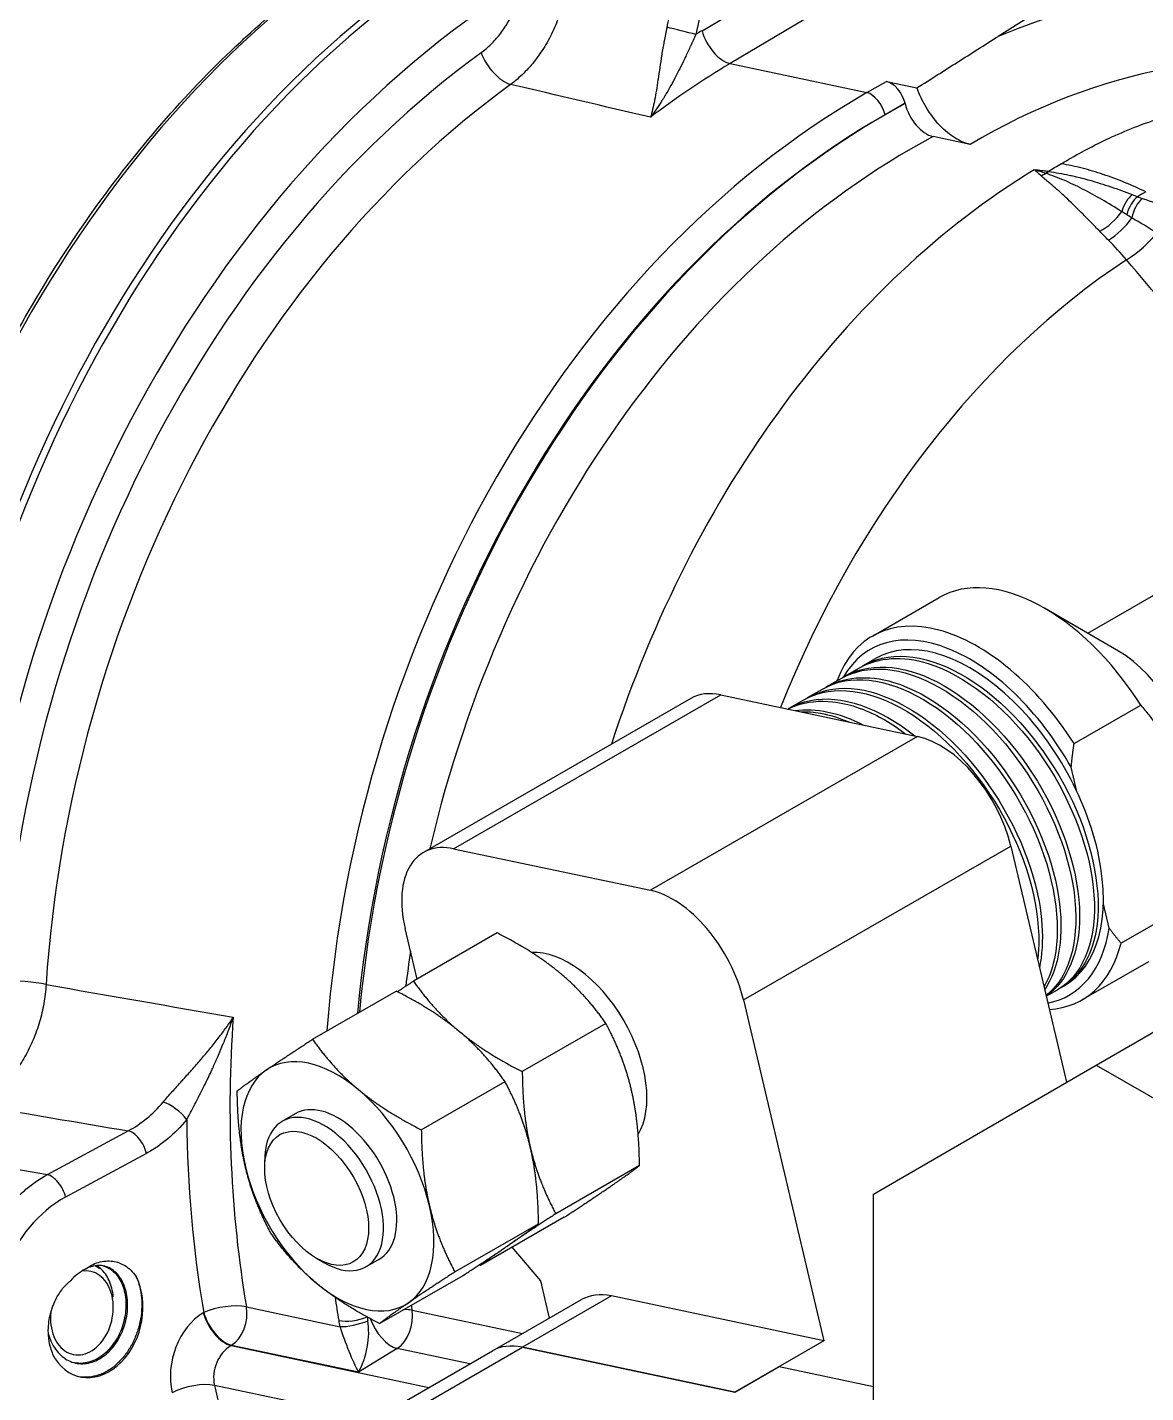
# Model space of a CAD drawing. Header units: millimetres. Extents: x 0 to 7722, y 0 to 5460.
# Drawn here: x 4449.3 to 4502.6, y 3614.8 to 3679.8 of the extents above; entities that cross this region are included whole.
import ezdxf

# ---------------------------------------------------------------- set-up
doc = ezdxf.new("R2010")
doc.units = ezdxf.units.MM
doc.header["$LTSCALE"] = 5
doc.layers.get('0').update_dxf_attribs({"linetype": 'CONTINUOUS'})

# ---------------------------------------------------------------- blocks, each defined once
blk = doc.blocks.new('RWFWFWEWEFWEFWEF')
for p, q in [((-29.02, 45.399), (-17.073, 52.494)), ((-13.839, 52.058), (-27.69, 43.833)), ((-5.867, 50.815), (-14.917, 45.13)), ((-50.899, 44.966), (-50.913, 44.969)), ((-27.69, 43.833), (-21.167, 42.454)), ((-21.167, 42.454), (-20.241, 42.986)), ((-20.241, 42.986), (-18.784, 42.678)), ((-19.354, 41.943), (-20.299, 41.4)), ((-19.35, 41.927), (-19.354, 41.943)), ((-16.252, 39.986), (-18.018, 40.359)), ((-10.652, 16.698), (-0.378, 22.614)), ((-20.905, 16.564), (-17.723, 18.396)), ((-9.183, 15.846), (-12.705, 17.89)), ((-22.225, 14.649), (-21.518, 15.056)), ((-21.341, 15.158), (-20.759, 15.493)), ((-23.109, 14.14), (-22.402, 14.547)), ((-40.858, 6.434), (-28.13, 13.764)), ((-28.13, 13.764), (-18.756, 11.783)), ((-23.993, 13.631), (-23.286, 14.038)), ((-29.562, 13.586), (-42.29, 6.256)), ((-24.877, 13.122), (-24.17, 13.529)), ((-11.302, 11.439), (-8.12, 13.271)), ((-18.756, 11.783), (-31.484, 4.453)), ((-11.165, 9.151), (-11.438, 10.31)), ((-27.049, -0.77), (-14.321, 6.559)), ((-14.321, 6.559), (-11.669, -4.696)), ((-40.858, 6.434), (-31.484, 4.453)), ((-10.253, -3.875), (3.889, 4.269)), ((-9.634, 2.655), (-9.907, 3.814)), ((-5.88, 3.766), (-9.062, 1.934)), ((-42.598, 0.222), (-43.167, 2.636)), ((-38.781, 2.42), (-42.768, 0.124)), ((-37.104, 1.466), (-37.053, 1.495)), ((-10.924, -0.768), (-7.742, 1.064)), ((-47.576, -2.645), (-43.589, -0.349)), ((-12.634, -0.599), (-12.094, -0.288)), ((-11.917, -0.186), (-11.777, -0.105)), ((-27.049, -0.77), (-23.222, -17.009)), ((-33.599, -1.892), (-37.586, -4.188)), ((-20.86, -10.03), (-10.253, -3.875)), ((-10.253, -3.875), (14.496, -18.127)), ((-42.395, -6.957), (-38.408, -4.661)), ((-49.023, -6.553), (-48.387, -6.186)), ((-60.208, -9.093), (-56.354, -7.01)), ((-70.477, -7.267), (-60.208, -9.093)), ((-32.066, -7.173), (-32.063, -7.171)), ((-55.487, -8.079), (-59.342, -10.162)), ((-49.856, -8.797), (-49.856, -8.39)), ((-32.003, -8.663), (-35.991, -10.959)), ((-61.16, -9.736), (-61.161, -9.736)), ((-20.86, -61.568), (-20.86, -10.03)), ((-40.799, -13.728), (-36.812, -11.432)), ((-35.589, -11.122), (-39.576, -13.418)), ((-36.709, -14.159), (-38.073, -12.553)), ((-47.39, -13.078), (-47.038, -13.283)), ((-45.031, -13.485), (-44.395, -13.119)), ((-44.384, -16.187), (-40.397, -13.891)), ((-36.293, -15.926), (-36.709, -14.159)), ((-33.338, -14.871), (-37.58, -17.315)), ((-23.222, -17.009), (-33.338, -14.871)), ((-50.726, -15.394), (-46.268, -16.336)), ((-42.838, -15.556), (-37.579, -16.667)), ((-39.012, -17.492), (-34.77, -15.049)), ((-52.787, -15.675), (-52.762, -15.66)), ((-51.433, -17.225), (-51.458, -17.24)), ((-51.458, -17.24), (-42.032, -19.231)), ((-45.388, -18.502), (-51.433, -17.225)), ((-51.033, -24.415), (-39.012, -17.492)), ((-49.601, -24.237), (-37.58, -17.315)), ((-43.547, -17.377), (-45.388, -18.502)), ((-40.083, -18.109), (-43.547, -17.377)), ((-37.58, -17.315), (-27.465, -19.452)), ((-27.465, -19.452), (-37.58, -17.315)), ((-23.222, -17.009), (-27.465, -19.452)), ((-27.465, -19.452), (-25.343, -18.231)), ((-25.343, -18.231), (-20.86, -19.178)), ((-44.649, -20.738), (-52.249, -19.132))]:
    blk.add_line(p, q)
for centre, major_axis, ratio, start_param, end_param in [((-49.006, 7.904), (9.968, 47.171), 0.724502, 0.264718, 1.929564), ((-8.637, -0.656), (-9.392, -47.584), 0.714349, 2.725193, 3.590206), ((-32.113, 4.334), (10.626, 50.283), 0.724502, 0.69567, 1.804405), ((-28.741, 3.622), (-10.599, -50.155), 0.724502, 3.83544, 4.947821), ((-28.413, 3.552), (10.596, 50.143), 0.724502, 0.691442, 1.806916), ((-24.246, 2.711), (12.918, 49.784), 0.754122, 0.72933, 1.840649), ((-29.974, 45.373), (-0.97, 0.243), 0.014153, 3.973862, 5.543009), ((-35.494, 5.049), (-9.968, -47.171), 0.724502, 3.868834, 3.873367), ((-17.559, 1.281), (-11.284, -48.202), 0.739482, 3.759719, 3.768124), ((-28.037, 45.17), (0.766, -1.29), 0.548916, 4.227149, 5.79726), ((-24.24, 2.714), (-12.438, -47.935), 0.754121, 3.885066, 4.958822), ((-38.597, 44.104), (0.884, -1.212), 0.484858, 4.18049, 5.744339), ((-6.577, -1.062), (8.773, 44.649), 0.713675, 6.273026, 6.84893), ((-16.576, 1.051), (10.975, 46.734), 0.739945, 0.618663, 0.730688), ((-20.029, 42.084), (-0.499, 0.867), 0.579084, 4.234991, 5.804418), ((-23.286, 2.469), (12.135, 46.464), 0.755022, 0.744706, 1.818462), ((-10.032, -0.332), (12.013, 46.494), 0.75352, 0.635692, 1.803606), ((-360.042, 73.632), (-1355.808, 309.001), 0.030679, 4.474614, 4.479673), ((-20.936, 41.563), (0.498, -0.867), 0.529386, 1.094009, 2.663435), ((-9.298, -0.443), (11.81, 45.514), 0.754121, 0.611998, 1.783772), ((-48.98, 7.884), (-12.405, -44.217), 0.707389, 2.613329, 2.61333), ((-18.337, 41.713), (0.75, -1.3), 0.578608, 4.233285, 5.803991), ((-9.395, -0.495), (-11.81, -45.514), 0.754121, 3.778101, 4.925448), ((-8.344, -0.689), (-11.507, -44.044), 0.755071, 3.753221, 4.747906), ((7.984, 16.577), (27.363, -14.954), 0.76945, 2.702924, 2.731213), ((-2.815, -1.857), (9.407, 44.517), 0.724502, 0.597884, 1.423691), ((-13.151, 39.812), (0.965, 1.149), 0.842799, 4.123556, 4.296866), ((-12.324, 37.799), (-0.126, -0.992), 0.657285, 3.680532, 3.853657), ((-12.29, 37.795), (-0.119, -0.993), 0.650553, 3.675853, 3.859102), ((-8.493, 36.756), (-0.358, -0.934), 0.515985, 3.840724, 4.880748), ((-8.257, 36.665), (-0.366, -0.931), 0.502771, 3.846341, 4.938836), ((-8.019, 36.576), (-0.333, -0.943), 0.489207, 3.825851, 4.982543), ((-28.613, -1.493), (-51.177, -45.9), 0.28058, 4.0623, 4.070365), ((-9.83, 36.821), (1.065, 1.056), 0.423668, 4.098242, 5.082487), ((-9.352, 36.339), (1.058, 1.063), 0.34739, 4.092638, 5.171699), ((-8.361, 35.264), (1.144, 0.97), 0.246232, 4.113835, 5.52509), ((-12.122, 29.101), (-4.915, 8.698), 0.581803, 5.02335, 5.156759), ((1.954, -2.865), (-8.802, -41.651), 0.724502, 3.774826, 4.47409), ((-13.991, 0.505), (-9.151, -43.307), 0.724502, 4.009347, 4.009392), ((-12.733, 9.73), (-4.99, 8.666), 0.578093, 4.789168, 6.283185), ((-15.915, 7.898), (-4.99, 8.666), 0.578093, 4.789168, 6.734212), ((-16.268, 7.694), (4.491, -7.799), 0.578093, 0, 3.141593), ((-16.268, 7.694), (-4.741, 8.233), 0.578093, 4.697312, 6.609304), ((-9.197, 11.766), (2.495, -4.333), 0.578093, 0.787332, 2.354261), ((-27.067, 9.253), (-2.495, 4.333), 0.578093, 5.805153, 6.283185), ((-13.991, 0.505), (-9.151, -43.307), 0.724502, 4.60391, 4.603998), ((-17.693, 7.272), (-2.495, 4.333), 0.578093, 4.234357, 5.805153), ((-39.795, 1.923), (-2.495, 4.333), 0.578093, 5.805153, 7.37595), ((-30.421, -0.058), (2.495, -4.333), 0.578093, 1.092764, 2.663561), ((-16.268, 7.694), (4.741, -8.233), 0.578093, 6.084635, 6.912995), ((-8.344, -0.689), (-11.507, -44.044), 0.755071, 4.857186, 4.894378), ((-35.36, -3.3), (-2.62, 4.55), 0.578093, 3.4499, 6.000941), ((-15.915, 7.898), (4.99, -8.666), 0.578093, 6.0059, 6.821139), ((-61.376, -0.128), (1.497, -0.1), 0.158526, 0.751136, 2.273004), ((-519.891, 107.41), (-1380.894, 250.1), 0.018019, 1.913373, 1.920231), ((-14.389, 0.589), (12.135, 46.464), 0.755022, 1.811604, 2.109732), ((-46.391, -9.652), (-3.244, 5.633), 0.578093, 5.281555, 6.328752), ((-46.391, -9.652), (-3.244, 5.633), 0.578093, 0.045567, 1.092764), ((-46.391, -9.652), (-3.244, 5.633), 0.578093, 4.234357, 5.281555), ((-518.509, 101.977), (-1379.728, 244.56), 0.020213, 1.91042, 1.915941), ((-54.206, -6.311), (-0.769, 0.639), 0.348932, 4.076118, 5.646503), ((-46.391, -9.652), (1.996, -3.466), 0.578093, 6.276769, 9.431195), ((-15.344, 0.834), (-12.438, -47.935), 0.754121, 5.055827, 5.250092), ((-47.027, -10.019), (1.996, -3.466), 0.578093, 5.495853, 10.21211), ((-56.123, -7.916), (-0.475, 0.88), 0.538868, 4.249559, 5.8465), ((-59.978, -9.998), (-0.475, 0.88), 0.538868, 4.249559, 5.8465), ((-46.391, -9.652), (3.244, -5.633), 0.578093, 4.234357, 5.281555), ((-58, -15.822), (1.577, 6.079), 0.754122, 0.611702, 3.75055), ((-46.391, -9.652), (3.244, -5.633), 0.578093, 0.045567, 1.092764), ((-58.563, -15.678), (0.419, 1.981), 0.724502, 1.707748, 6.574003), ((-57.968, -15.804), (0.603, 2.324), 0.754121, 0.567251, 0.988712), ((-57.968, -15.804), (0.754, 2.905), 0.754121, 2.53306, 5.584333), ((-46.391, -9.652), (3.244, -5.633), 0.578093, 5.281555, 6.328752), ((-10.032, -0.332), (12.013, 46.494), 0.75352, 2.0766, 2.101145), ((-32.274, -19.382), (-2.495, 4.333), 0.578093, 5.805153, 6.283185), ((-51.807, -15.905), (-1.479, -0.252), 0.335189, 3.837238, 5.355813), ((-51.807, -15.905), (-0.31, -1.468), 0.724502, 0.628264, 2.074076), ((-43.921, -16.057), (0.31, 1.468), 0.724502, 3.769856, 5.208982), ((-43.921, -16.057), (-1.48, -0.243), 0.331398, 3.839104, 4.159439), ((-8.344, -0.689), (-11.507, -44.044), 0.755071, 5.239121, 5.244707), ((-52.033, -18.315), (0.754, 2.905), 0.754121, 0.662688, 2.169061), ((-51.832, -15.92), (-0.782, 1.28), 0.519027, 1.079762, 2.64782), ((-51.807, -15.905), (-0.782, 1.28), 0.519027, 1.079762, 2.64782), ((-45.608, -15.707), (0.987, 0.162), 0.331481, 3.839063, 5.349271), ((-44.455, -16.378), (-1.176, 2.351), 0.644444, 1.122381, 1.242052), ((-45.548, -15.995), (0.969, 0.246), 0.245015, 3.813896, 5.31765), ((-45.762, -17.183), (0.342, 1.851), 0.426263, 4.000841, 5.446653), ((-43.804, -16.054), (0.594, -1.42), 0.714145, 4.302351, 4.419629), ((-43.921, -16.057), (-0.782, 1.28), 0.519027, 1.186278, 2.64782), ((-45.762, -17.183), (-0.645, 1.665), 0.111116, 0.995174, 2.440986), ((-51.078, -18.56), (-0.458, -1.431), 0.78196, 3.849376, 5.355749), ((-36.517, -21.825), (-2.495, 4.333), 0.578093, 5.805153, 6.283185), ((-36.517, -21.825), (-2.495, 4.333), 0.578093, 5.805153, 6.283185), ((-53.313, -19.727), (-1.464, -0.329), 0.36883, 3.818992, 5.337432), ((-14.389, 0.589), (-12.826, -49.128), 0.754973, 5.311819, 5.335946)]:
    blk.add_ellipse(centre, major_axis=major_axis, ratio=ratio, start_param=start_param, end_param=end_param)
blk.add_ellipse((-47.381, -10.222), major_axis=(1.747, -3.033), ratio=0.578093)
for points, knots in [([(-48.37, 55.48), (-51.761, 55.076), (-55.113, 54.084), (-62.144, 50.775), (-65.751, 48.231), (-72.385, 41.864), (-75.379, 37.985), (-80.389, 29.332), (-82.391, 24.546), (-85.194, 14.572), (-85.994, 9.385), (-86.198, 2.546), (-86.179, 0.85), (-86.088, -0.831)], [5.947955, 5.947955, 5.947955, 5.947955, 6.209043, 6.209043, 6.523867, 6.523867, 6.853435, 6.853435, 7.187471, 7.187471, 7.521927, 7.521927, 7.632726, 7.632726, 7.632726, 7.632726]), ([(-39.551, 44.349), (-39.387, 44.469), (-39.231, 44.602), (-39.082, 44.748), (-38.932, 44.894), (-38.791, 45.053), (-38.656, 45.225), (-38.589, 45.311), (-38.524, 45.401), (-38.462, 45.492), (-38.399, 45.584), (-38.34, 45.677), (-38.283, 45.773), (-38.169, 45.965), (-38.066, 46.164), (-37.974, 46.373), (-37.882, 46.581), (-37.801, 46.799), (-37.733, 47.019), (-37.665, 47.238), (-37.611, 47.46), (-37.569, 47.686), (-37.527, 47.911), (-37.498, 48.141), (-37.483, 48.368), (-37.468, 48.595), (-37.466, 48.82), (-37.479, 49.042)], [0, 0, 0, 0, 0.124994, 0.124994, 0.124994, 0.25, 0.25, 0.25, 0.312509, 0.312509, 0.312509, 0.375, 0.375, 0.375, 0.5, 0.5, 0.5, 0.625, 0.625, 0.625, 0.75, 0.75, 0.75, 0.875, 0.875, 0.875, 1, 1, 1, 1]), ([(-35.395, 49.105), (-35.378, 48.809), (-35.38, 48.51), (-35.4, 48.207), (-35.42, 47.904), (-35.458, 47.597), (-35.513, 47.296), (-35.569, 46.996), (-35.641, 46.699), (-35.731, 46.407), (-35.82, 46.114), (-35.928, 45.823), (-36.05, 45.545), (-36.172, 45.267), (-36.308, 45), (-36.459, 44.745), (-36.534, 44.617), (-36.613, 44.492), (-36.696, 44.37), (-36.778, 44.248), (-36.865, 44.128), (-36.954, 44.013), (-37.131, 43.783), (-37.319, 43.571), (-37.517, 43.376), (-37.715, 43.181), (-37.922, 43.003), (-38.14, 42.843)], [0, 0, 0, 0, 0.125, 0.125, 0.125, 0.25, 0.25, 0.25, 0.375, 0.375, 0.375, 0.5, 0.5, 0.5, 0.625, 0.625, 0.625, 0.687507, 0.687507, 0.687507, 0.75, 0.75, 0.75, 0.875014, 0.875014, 0.875014, 1, 1, 1, 1]), ([(-30.688, 45.562), (-30.566, 46.051), (-30.491, 46.542), (-30.448, 47.281), (-30.445, 47.529), (-30.464, 48.019), (-30.485, 48.26), (-30.518, 48.498)], [0, 0, 0, 0, 0.5, 0.5, 0.75, 0.75, 1, 1, 1, 1]), ([(-29.119, 48.645), (-29.08, 48.368), (-29.056, 48.087), (-29.045, 47.801), (-29.034, 47.516), (-29.038, 47.226), (-29.055, 46.939), (-29.088, 46.364), (-29.176, 45.791), (-29.319, 45.22)], [0, 0, 0, 0, 0.25, 0.25, 0.25, 0.5, 0.5, 0.5, 1, 1, 1, 1]), ([(-70.153, 0.245), (-70.013, 3.983), (-69.562, 7.754), (-68.059, 15.181), (-67.008, 18.836), (-64.356, 25.852), (-62.755, 29.213), (-59.082, 35.477), (-57.009, 38.381), (-52.489, 43.59), (-50.043, 45.895), (-47.467, 47.844)], [5.054684, 5.054684, 5.054684, 5.054684, 5.276431, 5.276431, 5.498178, 5.498178, 5.719925, 5.719925, 5.941672, 5.941672, 6.163419, 6.163419, 6.163419, 6.163419]), ([(-30.688, 45.562), (-30.744, 45.337), (-30.79, 45.117), (-30.832, 44.9), (-30.833, 44.894), (-30.834, 44.887), (-30.835, 44.881), (-30.875, 44.669), (-30.911, 44.458), (-30.943, 44.257), (-30.944, 44.247), (-30.946, 44.237), (-30.948, 44.226), (-30.979, 44.028), (-31.007, 43.838), (-31.034, 43.653), (-31.063, 43.458), (-31.09, 43.27), (-31.118, 43.089), (-31.119, 43.079), (-31.121, 43.068), (-31.122, 43.058), (-31.148, 42.887), (-31.173, 42.724), (-31.199, 42.568), (-31.226, 42.402), (-31.254, 42.245), (-31.283, 42.094), (-31.284, 42.089), (-31.285, 42.084), (-31.286, 42.078), (-31.314, 41.933), (-31.344, 41.795), (-31.376, 41.664), (-31.376, 41.661), (-31.377, 41.659), (-31.377, 41.656), (-31.41, 41.522), (-31.444, 41.394), (-31.481, 41.274)], [0, 0, 0, 0, 0.121465, 0.121465, 0.121465, 0.125, 0.125, 0.125, 0.243951, 0.243951, 0.243951, 0.25, 0.25, 0.25, 0.367961, 0.367961, 0.367961, 0.492927, 0.492927, 0.492927, 0.5, 0.5, 0.5, 0.618766, 0.618766, 0.618766, 0.745548, 0.745548, 0.745548, 0.75, 0.75, 0.75, 0.872626, 0.872626, 0.872626, 0.875, 0.875, 0.875, 1, 1, 1, 1]), ([(-50.873, 44.991), (-50.883, 44.986), (-50.893, 44.98), (-50.906, 44.973), (-50.91, 44.971), (-50.913, 44.969)], [-0.003494764, -0.003494764, -0.003494764, -0.003494764, 0, 0, 0.001252064, 0.001252064, 0.001252064, 0.001252064]), ([(-29.319, 45.22), (-29.407, 45.031), (-29.49, 44.847), (-29.572, 44.667), (-29.581, 44.649), (-29.589, 44.631), (-29.598, 44.612), (-29.676, 44.443), (-29.753, 44.277), (-29.829, 44.116), (-29.841, 44.09), (-29.853, 44.064), (-29.865, 44.039), (-29.94, 43.882), (-30.014, 43.731), (-30.088, 43.583), (-30.176, 43.407), (-30.264, 43.236), (-30.353, 43.071), (-30.365, 43.047), (-30.378, 43.023), (-30.391, 43), (-30.468, 42.856), (-30.546, 42.717), (-30.624, 42.581), (-30.715, 42.423), (-30.807, 42.27), (-30.9, 42.121), (-30.908, 42.108), (-30.916, 42.096), (-30.924, 42.084), (-31.01, 41.947), (-31.097, 41.815), (-31.185, 41.686), (-31.282, 41.544), (-31.381, 41.407), (-31.481, 41.274)], [0, 0, 0, 0, 0.113446, 0.113446, 0.113446, 0.125, 0.125, 0.125, 0.232743, 0.232743, 0.232743, 0.25, 0.25, 0.25, 0.355839, 0.355839, 0.355839, 0.481954, 0.481954, 0.481954, 0.5, 0.5, 0.5, 0.610061, 0.610061, 0.610061, 0.739192, 0.739192, 0.739192, 0.75, 0.75, 0.75, 0.869126, 0.869126, 0.869126, 1, 1, 1, 1]), ([(-18.784, 42.678), (-18.138, 43.087), (-17.495, 43.495), (-16.852, 43.904), (-16.209, 44.313), (-15.566, 44.722), (-14.917, 45.13)], [0, 0, 0, 0, 0.5, 0.5, 0.5, 1, 1, 1, 1]), ([(-16.252, 39.986), (-16.47, 40.032), (-16.698, 40.125), (-17.197, 40.423), (-17.464, 40.642), (-17.95, 41.158), (-18.165, 41.445), (-18.528, 42.052), (-18.674, 42.364), (-18.784, 42.678)], [0, 0, 0, 0, 0.0970304, 0.0970304, 0.2118923, 0.2118923, 0.3204694, 0.3204694, 0.4238132, 0.4238132, 0.4238132, 0.4238132]), ([(-11.901, 39.057), (-11.587, 39.252), (-11.267, 39.439), (-10.94, 39.618), (-10.515, 39.851), (-10.078, 40.072), (-9.631, 40.279), (-9.587, 40.299), (-9.543, 40.32), (-9.499, 40.34), (-9.094, 40.524), (-8.68, 40.698), (-8.258, 40.86), (-7.807, 41.034), (-7.347, 41.195), (-6.878, 41.343)], [0, 0, 0, 0, 0.20598, 0.20598, 0.20598, 0.473593, 0.473593, 0.473593, 0.5, 0.5, 0.5, 0.741305, 0.741305, 0.741305, 1, 1, 1, 1]), ([(-7.889, 37.719), (-8.57, 38.051), (-9.245, 38.329), (-9.915, 38.552), (-10.249, 38.664), (-10.583, 38.762), (-10.915, 38.847), (-11.247, 38.931), (-11.577, 39.002), (-11.901, 39.057)], [0, 0, 0, 0, 0.5, 0.5, 0.5, 0.75, 0.75, 0.75, 1, 1, 1, 1]), ([(-12.551, 38.693), (-12.653, 38.706), (-12.756, 38.719), (-12.858, 38.732), (-12.965, 38.745), (-13.072, 38.759), (-13.179, 38.772), (-13.184, 38.773), (-13.189, 38.773), (-13.194, 38.774)], [0, 0, 0, 0, 0.0004109557, 0.0004109557, 0.0004109557, 0.0008393864, 0.0008393864, 0.0008393864, 0.0008598422, 0.0008598422, 0.0008598422, 0.0008598422]), ([(-10.078, 35.843), (-10.216, 35.985), (-10.351, 36.124), (-10.483, 36.259), (-10.615, 36.394), (-10.744, 36.525), (-10.87, 36.653), (-11.123, 36.908), (-11.366, 37.147), (-11.601, 37.369), (-11.719, 37.48), (-11.835, 37.588), (-11.949, 37.691), (-12.062, 37.794), (-12.174, 37.892), (-12.283, 37.986), (-12.338, 38.034), (-12.392, 38.08), (-12.446, 38.125), (-12.498, 38.169), (-12.549, 38.212), (-12.599, 38.254), (-12.65, 38.296), (-12.7, 38.338), (-12.748, 38.378), (-12.795, 38.419), (-12.84, 38.458), (-12.882, 38.498)], [0, 0, 0, 0, 0.124316, 0.124316, 0.124316, 0.249045, 0.249045, 0.249045, 0.498792, 0.498792, 0.498792, 0.623823, 0.623823, 0.623823, 0.749003, 0.749003, 0.749003, 0.8125, 0.8125, 0.8125, 0.874333, 0.874333, 0.874333, 0.9375, 0.9375, 0.9375, 1, 1, 1, 1]), ([(-9.028, 36.782), (-9.353, 36.987), (-9.668, 37.179), (-9.978, 37.359), (-10.289, 37.539), (-10.594, 37.706), (-10.894, 37.859), (-11.044, 37.935), (-11.194, 38.009), (-11.341, 38.078), (-11.489, 38.147), (-11.634, 38.212), (-11.778, 38.273), (-11.923, 38.334), (-12.067, 38.391), (-12.208, 38.445), (-12.35, 38.498), (-12.489, 38.548), (-12.625, 38.594)], [0, 0, 0, 0, 0.249696, 0.249696, 0.249696, 0.499695, 0.499695, 0.499695, 0.625, 0.625, 0.625, 0.749661, 0.749661, 0.749661, 0.875, 0.875, 0.875, 1, 1, 1, 1]), ([(-12.517, 38.689), (-12.352, 38.669), (-12.19, 38.645), (-12.027, 38.616), (-11.865, 38.588), (-11.703, 38.557), (-11.54, 38.522), (-11.459, 38.505), (-11.377, 38.486), (-11.295, 38.468), (-11.173, 38.439), (-11.05, 38.409), (-10.927, 38.378), (-10.804, 38.346), (-10.68, 38.313), (-10.557, 38.278), (-10.224, 38.184), (-9.889, 38.079), (-9.549, 37.963), (-9.214, 37.849), (-8.875, 37.724), (-8.529, 37.59)], [0, 0, 0, 0, 0.125, 0.125, 0.125, 0.25, 0.25, 0.25, 0.3125, 0.3125, 0.3125, 0.40625, 0.40625, 0.40625, 0.5, 0.5, 0.5, 0.751453, 0.751453, 0.751453, 1, 1, 1, 1]), ([(0.726, 23.267), (0.098, 24.005), (-0.53, 24.744), (-1.158, 25.483), (-3.709, 28.483), (-6.258, 31.484), (-8.808, 34.485)], [0, 0, 0, 0, 0.003, 0.003, 0.003, 0.01518616, 0.01518616, 0.01518616, 0.01518616]), ([(-21.515, 15.05), (-20.619, 15.559), (-19.476, 15.641), (-18.251, 15.257), (-16.535, 14.719), (-14.681, 13.275), (-13.229, 11.36), (-11.778, 9.445), (-10.748, 7.087), (-10.436, 4.994), (-10.124, 2.9), (-10.533, 1.101), (-11.53, 0.138), (-11.702, -0.028), (-11.891, -0.169), (-12.095, -0.285)], [53.759221, 53.759221, 53.759221, 53.759221, 54.336052, 54.336052, 54.336052, 55.144478, 55.144478, 55.144478, 55.952904, 55.952904, 55.952904, 56.761331, 56.761331, 56.761331, 56.900814, 56.900814, 56.900814, 56.900814]), ([(-21.427, 15.103), (-21.203, 15.244), (-20.963, 15.356), (-20.708, 15.437), (-19.31, 15.883), (-17.477, 15.403), (-15.745, 14.146), (-14.012, 12.888), (-12.403, 10.871), (-11.384, 8.702), (-10.365, 6.532), (-9.951, 4.24), (-10.253, 2.515), (-10.481, 1.217), (-11.11, 0.253), (-12.009, -0.231)], [60.023394, 60.023394, 60.023394, 60.023394, 60.171026, 60.171026, 60.171026, 60.979453, 60.979453, 60.979453, 61.787879, 61.787879, 61.787879, 62.596305, 62.596305, 62.596305, 63.204236, 63.204236, 63.204236, 63.204236]), ([(-22.397, 14.539), (-21.789, 14.89), (-21.069, 15.045), (-20.28, 14.979), (-18.657, 14.843), (-16.767, 13.77), (-15.161, 12.085), (-13.556, 10.4), (-12.256, 8.127), (-11.639, 5.949), (-11.021, 3.771), (-11.093, 1.718), (-11.822, 0.408), (-12.042, 0.014), (-12.32, -0.311), (-12.645, -0.563)], [47.476036, 47.476036, 47.476036, 47.476036, 47.868641, 47.868641, 47.868641, 48.677067, 48.677067, 48.677067, 49.485493, 49.485493, 49.485493, 50.29392, 50.29392, 50.29392, 50.537194, 50.537194, 50.537194, 50.537194]), ([(-22.313, 14.597), (-21.137, 15.32), (-19.496, 15.241), (-17.823, 14.378), (-16.071, 13.473), (-14.309, 11.72), (-13.049, 9.647), (-11.789, 7.574), (-11.049, 5.21), (-11.038, 3.264), (-11.027, 1.499), (-11.616, 0.102), (-12.637, -0.591)], [53.740209, 53.740209, 53.740209, 53.740209, 54.512042, 54.512042, 54.512042, 55.320468, 55.320468, 55.320468, 56.128894, 56.128894, 56.128894, 56.862261, 56.862261, 56.862261, 56.862261]), ([(-23.283, 14.034), (-22.961, 14.222), (-22.608, 14.354), (-22.227, 14.424), (-20.75, 14.695), (-18.887, 14.03), (-17.18, 12.633), (-15.474, 11.235), (-13.947, 9.125), (-13.044, 6.937), (-12.141, 4.748), (-11.872, 2.512), (-12.307, 0.901), (-12.412, 0.51), (-12.559, 0.157), (-12.741, -0.153)], [41.19285, 41.19285, 41.19285, 41.19285, 41.40123, 41.40123, 41.40123, 42.209656, 42.209656, 42.209656, 43.018082, 43.018082, 43.018082, 43.826509, 43.826509, 43.826509, 44.022458, 44.022458, 44.022458, 44.022458]), ([(-23.194, 14.082), (-22.297, 14.629), (-21.14, 14.735), (-19.895, 14.357), (-18.181, 13.837), (-16.324, 12.408), (-14.865, 10.502), (-13.405, 8.596), (-12.363, 6.24), (-12.037, 4.142), (-11.757, 2.339), (-12.008, 0.748), (-12.709, -0.286)], [47.457024, 47.457024, 47.457024, 47.457024, 48.044631, 48.044631, 48.044631, 48.853057, 48.853057, 48.853057, 49.661483, 49.661483, 49.661483, 50.355831, 50.355831, 50.355831, 50.355831]), ([(-24.931, 13.083), (-24.607, 13.282), (-24.249, 13.423), (-23.863, 13.499), (-22.412, 13.785), (-20.579, 13.158), (-18.887, 11.81)], [34.897182, 34.897182, 34.897182, 34.897182, 35.109808, 35.109808, 35.109808, 35.908179, 35.908179, 35.908179, 35.908179]), ([(-24.17, 13.529), (-24.132, 13.551), (-24.095, 13.572), (-24.056, 13.592), (-22.775, 14.262), (-21, 14.029), (-19.249, 12.967), (-17.498, 11.905), (-15.795, 10.03), (-14.635, 7.906), (-13.475, 5.782), (-12.874, 3.439), (-12.999, 1.581), (-13.009, 1.43), (-13.024, 1.282), (-13.044, 1.137)], [34.909665, 34.909665, 34.909665, 34.909665, 34.933818, 34.933818, 34.933818, 35.742245, 35.742245, 35.742245, 36.550671, 36.550671, 36.550671, 37.359098, 37.359098, 37.359098, 37.425022, 37.425022, 37.425022, 37.425022]), ([(-24.076, 13.57), (-23.462, 13.95), (-22.728, 14.126), (-21.921, 14.067), (-20.303, 13.949), (-18.412, 12.893), (-16.801, 11.22), (-15.19, 9.547), (-13.88, 7.279), (-13.249, 5.099), (-12.788, 3.507), (-12.694, 1.977), (-12.956, 0.752)], [41.173838, 41.173838, 41.173838, 41.173838, 41.577219, 41.577219, 41.577219, 42.385646, 42.385646, 42.385646, 43.194072, 43.194072, 43.194072, 43.784594, 43.784594, 43.784594, 43.784594]), ([(-24.929, 13.083), (-23.938, 13.589), (-22.666, 13.589), (-21.329, 13.058), (-20.659, 12.793), (-19.977, 12.395), (-19.313, 11.894)], [28.6525101, 28.6525101, 28.6525101, 28.6525101, 29.2748338, 29.2748338, 29.2748338, 29.5862908, 29.5862908, 29.5862908, 29.5862908]), ([(-24.31, 12.953), (-24.011, 12.965), (-23.699, 12.943), (-23.379, 12.886), (-22.942, 12.809), (-22.49, 12.668), (-22.033, 12.47)], [22.6520197, 22.6520197, 22.6520197, 22.6520197, 22.8074228, 22.8074228, 22.8074228, 23.0195026, 23.0195026, 23.0195026, 23.0195026]), ([(-60.272, -0.039), (-60.289, -0.339), (-60.324, -0.639), (-60.377, -0.938), (-60.429, -1.237), (-60.499, -1.534), (-60.583, -1.822), (-60.668, -2.11), (-60.768, -2.392), (-60.885, -2.667), (-61.001, -2.941), (-61.134, -3.211), (-61.278, -3.465), (-61.423, -3.72), (-61.58, -3.96), (-61.749, -4.188), (-61.834, -4.302), (-61.922, -4.412), (-62.013, -4.519), (-62.104, -4.626), (-62.198, -4.73), (-62.294, -4.829), (-62.486, -5.026), (-62.686, -5.205), (-62.893, -5.365), (-63.1, -5.525), (-63.315, -5.667), (-63.538, -5.79)], [0, 0, 0, 0, 0.125, 0.125, 0.125, 0.25, 0.25, 0.25, 0.375, 0.375, 0.375, 0.5, 0.5, 0.5, 0.625, 0.625, 0.625, 0.687508, 0.687508, 0.687508, 0.75, 0.75, 0.75, 0.87503, 0.87503, 0.87503, 1, 1, 1, 1]), ([(-54.692, -5.637), (-54.553, -5.473), (-54.408, -5.307), (-54.259, -5.14), (-54.254, -5.135), (-54.249, -5.13), (-54.245, -5.124), (-54.099, -4.961), (-53.948, -4.794), (-53.8, -4.63), (-53.792, -4.621), (-53.784, -4.612), (-53.776, -4.603), (-53.63, -4.441), (-53.485, -4.28), (-53.343, -4.119), (-53.191, -3.948), (-53.042, -3.778), (-52.896, -3.608), (-52.888, -3.598), (-52.879, -3.588), (-52.871, -3.578), (-52.732, -3.417), (-52.597, -3.256), (-52.467, -3.098), (-52.328, -2.928), (-52.195, -2.761), (-52.066, -2.594), (-52.062, -2.588), (-52.057, -2.582), (-52.052, -2.576), (-51.928, -2.415), (-51.809, -2.255), (-51.694, -2.094), (-51.574, -1.927), (-51.46, -1.76), (-51.352, -1.594)], [0, 0, 0, 0, 0.121182, 0.121182, 0.121182, 0.125, 0.125, 0.125, 0.243651, 0.243651, 0.243651, 0.25, 0.25, 0.25, 0.367647, 0.367647, 0.367647, 0.492744, 0.492744, 0.492744, 0.5, 0.5, 0.5, 0.618738, 0.618738, 0.618738, 0.745485, 0.745485, 0.745485, 0.75, 0.75, 0.75, 0.872562, 0.872562, 0.872562, 1, 1, 1, 1]), ([(-53.57, -6.474), (-53.472, -6.29), (-53.374, -6.105), (-53.276, -5.919), (-53.266, -5.901), (-53.257, -5.883), (-53.247, -5.865), (-53.154, -5.687), (-53.06, -5.508), (-52.969, -5.33), (-52.955, -5.303), (-52.942, -5.276), (-52.928, -5.249), (-52.839, -5.073), (-52.752, -4.899), (-52.667, -4.725), (-52.566, -4.519), (-52.468, -4.313), (-52.373, -4.107), (-52.359, -4.078), (-52.346, -4.05), (-52.333, -4.021), (-52.25, -3.84), (-52.169, -3.659), (-52.09, -3.48), (-51.999, -3.27), (-51.911, -3.062), (-51.826, -2.853), (-51.819, -2.837), (-51.812, -2.82), (-51.805, -2.803), (-51.727, -2.61), (-51.652, -2.418), (-51.58, -2.226), (-51.5, -2.015), (-51.424, -1.804), (-51.352, -1.594)], [0, 0, 0, 0, 0.113946, 0.113946, 0.113946, 0.125, 0.125, 0.125, 0.233508, 0.233508, 0.233508, 0.25, 0.25, 0.25, 0.356599, 0.356599, 0.356599, 0.482515, 0.482515, 0.482515, 0.5, 0.5, 0.5, 0.61054, 0.61054, 0.61054, 0.739607, 0.739607, 0.739607, 0.75, 0.75, 0.75, 0.869385, 0.869385, 0.869385, 1, 1, 1, 1]), ([(-56.354, -7.01), (-56.049, -6.848), (-55.755, -6.649), (-55.201, -6.19), (-54.939, -5.93), (-54.692, -5.637)], [0, 0, 0, 0, 0.5, 0.5, 1, 1, 1, 1]), ([(-53.57, -6.474), (-53.854, -6.816), (-54.156, -7.121), (-54.476, -7.388), (-54.636, -7.522), (-54.8, -7.647), (-54.969, -7.763), (-55.138, -7.878), (-55.311, -7.984), (-55.487, -8.079)], [0, 0, 0, 0, 0.5, 0.5, 0.5, 0.749997, 0.749997, 0.749997, 1, 1, 1, 1]), ([(-60.432, -22.713), (-60.754, -22.632), (-61.063, -22.513), (-61.359, -22.357), (-61.678, -22.188), (-61.984, -21.973), (-62.263, -21.721), (-62.541, -21.47), (-62.794, -21.183), (-63.022, -20.859), (-63.136, -20.697), (-63.245, -20.524), (-63.344, -20.346), (-63.444, -20.167), (-63.535, -19.983), (-63.618, -19.791), (-63.785, -19.41), (-63.92, -19.003), (-64.022, -18.57), (-64.124, -18.137), (-64.19, -17.691), (-64.22, -17.234), (-64.236, -17.006), (-64.242, -16.776), (-64.24, -16.542), (-64.238, -16.309), (-64.226, -16.072), (-64.206, -15.838), (-64.165, -15.367), (-64.089, -14.9), (-63.978, -14.437), (-63.868, -13.975), (-63.721, -13.515), (-63.546, -13.078), (-63.37, -12.641), (-63.164, -12.223), (-62.928, -11.824), (-62.81, -11.625), (-62.684, -11.43), (-62.553, -11.245), (-62.423, -11.06), (-62.287, -10.882), (-62.145, -10.713), (-62.003, -10.543), (-61.856, -10.382), (-61.703, -10.228), (-61.55, -10.075), (-61.391, -9.928), (-61.228, -9.792), (-60.902, -9.519), (-60.562, -9.285), (-60.208, -9.093)], [0.1917974, 0.1917974, 0.1917974, 0.1917974, 0.2498378, 0.2498378, 0.2498378, 0.3125, 0.3125, 0.3125, 0.3749511, 0.3749511, 0.3749511, 0.40625, 0.40625, 0.40625, 0.4375, 0.4375, 0.4375, 0.4999216, 0.4999216, 0.4999216, 0.5625, 0.5625, 0.5625, 0.59375, 0.59375, 0.59375, 0.6248946, 0.6248946, 0.6248946, 0.6875, 0.6875, 0.6875, 0.75, 0.75, 0.75, 0.8125, 0.8125, 0.8125, 0.84375, 0.84375, 0.84375, 0.875, 0.875, 0.875, 0.90625, 0.90625, 0.90625, 0.9375, 0.9375, 0.9375, 1, 1, 1, 1]), ([(-60.159, -16.688), (-60.131, -16.785), (-60.098, -16.878), (-60.061, -16.967), (-60.008, -17.095), (-59.945, -17.216), (-59.873, -17.327), (-59.802, -17.438), (-59.722, -17.538), (-59.636, -17.628), (-59.549, -17.717), (-59.453, -17.796), (-59.353, -17.862), (-59.252, -17.927), (-59.147, -17.979), (-59.036, -18.019), (-58.926, -18.058), (-58.81, -18.083), (-58.695, -18.094), (-58.579, -18.105), (-58.462, -18.102), (-58.344, -18.085), (-58.225, -18.068), (-58.106, -18.037), (-57.99, -17.992), (-57.874, -17.948), (-57.76, -17.89), (-57.648, -17.819), (-57.536, -17.748), (-57.43, -17.666), (-57.329, -17.573), (-57.228, -17.479), (-57.132, -17.374), (-57.043, -17.26), (-56.955, -17.145), (-56.874, -17.024), (-56.801, -16.894), (-56.729, -16.765), (-56.663, -16.627), (-56.608, -16.487), (-56.553, -16.346), (-56.508, -16.202), (-56.473, -16.055), (-56.438, -15.908), (-56.413, -15.758), (-56.398, -15.611), (-56.37, -15.316), (-56.385, -15.022), (-56.438, -14.756), (-56.492, -14.49), (-56.587, -14.245), (-56.715, -14.044), (-56.779, -13.944), (-56.852, -13.853), (-56.932, -13.774), (-57.011, -13.696), (-57.096, -13.63), (-57.186, -13.577), (-57.276, -13.524), (-57.373, -13.483), (-57.472, -13.457), (-57.571, -13.431), (-57.672, -13.419), (-57.777, -13.421), (-57.881, -13.423), (-57.987, -13.439), (-58.092, -13.469), (-58.196, -13.499), (-58.299, -13.542), (-58.401, -13.6)], [0.95175602, 0.95175602, 0.95175602, 0.95175602, 0.953125, 0.953125, 0.953125, 0.95507812, 0.95507812, 0.95507812, 0.95703125, 0.95703125, 0.95703125, 0.95898437, 0.95898437, 0.95898437, 0.9609375, 0.9609375, 0.9609375, 0.96289062, 0.96289062, 0.96289062, 0.96484375, 0.96484375, 0.96484375, 0.96679687, 0.96679687, 0.96679687, 0.96875, 0.96875, 0.96875, 0.97070312, 0.97070312, 0.97070312, 0.97265625, 0.97265625, 0.97265625, 0.97460937, 0.97460937, 0.97460937, 0.9765625, 0.9765625, 0.9765625, 0.97851562, 0.97851562, 0.97851562, 0.98046875, 0.98046875, 0.98046875, 0.984375, 0.984375, 0.984375, 0.98828125, 0.98828125, 0.98828125, 0.99023437, 0.99023437, 0.99023437, 0.9921875, 0.9921875, 0.9921875, 0.99414062, 0.99414062, 0.99414062, 0.99609375, 0.99609375, 0.99609375, 0.99804688, 0.99804688, 0.99804688, 1, 1, 1, 1]), ([(-57.565, -13.437), (-57.486, -13.457), (-57.408, -13.486), (-57.335, -13.523), (-57.241, -13.569), (-57.154, -13.628), (-57.072, -13.7), (-56.99, -13.772), (-56.914, -13.858), (-56.846, -13.952), (-56.712, -14.141), (-56.607, -14.376), (-56.542, -14.635), (-56.477, -14.894), (-56.452, -15.183), (-56.47, -15.475), (-56.478, -15.62), (-56.498, -15.77), (-56.527, -15.917), (-56.557, -16.065), (-56.596, -16.21), (-56.645, -16.352), (-56.694, -16.494), (-56.754, -16.635), (-56.821, -16.768), (-56.889, -16.9), (-56.965, -17.026), (-57.05, -17.144), (-57.134, -17.263), (-57.227, -17.373), (-57.324, -17.472), (-57.422, -17.572), (-57.525, -17.66), (-57.633, -17.738), (-57.85, -17.894), (-58.081, -17.999), (-58.318, -18.049), (-58.437, -18.075), (-58.555, -18.086), (-58.671, -18.083), (-58.746, -18.081), (-58.821, -18.074), (-58.894, -18.061)], [0.01016854, 0.01016854, 0.01016854, 0.01016854, 0.01171875, 0.01171875, 0.01171875, 0.01367188, 0.01367188, 0.01367188, 0.015625, 0.015625, 0.015625, 0.01953125, 0.01953125, 0.01953125, 0.0234375, 0.0234375, 0.0234375, 0.02539063, 0.02539063, 0.02539063, 0.02734375, 0.02734375, 0.02734375, 0.02929688, 0.02929688, 0.02929688, 0.03125, 0.03125, 0.03125, 0.03320313, 0.03320313, 0.03320313, 0.03515625, 0.03515625, 0.03515625, 0.0390625, 0.0390625, 0.0390625, 0.04101563, 0.04101563, 0.04101563, 0.04226942, 0.04226942, 0.04226942, 0.04226942]), ([(-58.401, -13.6), (-58.208, -13.449), (-58.002, -13.341), (-57.546, -13.205), (-57.311, -13.188), (-56.88, -13.249), (-56.694, -13.318), (-56.315, -13.55), (-56.132, -13.729), (-55.981, -13.946)], [0.000001, 0.000001, 0.000001, 0.000001, 0.0833063, 0.0833063, 0.168451, 0.168451, 0.2467759, 0.2467759, 0.3409754, 0.3409754, 0.3409754, 0.3409754]), ([(-57.916, -13.432), (-57.891, -13.447), (-57.867, -13.464), (-57.843, -13.481), (-57.804, -13.509), (-57.767, -13.539), (-57.731, -13.571)], [0.077584729, 0.077584729, 0.077584729, 0.077584729, 0.078125, 0.078125, 0.078125, 0.078993843, 0.078993843, 0.078993843, 0.078993843]), ([(-57.07, -14.907), (-57.095, -14.628), (-57.161, -14.363), (-57.264, -14.136), (-57.315, -14.022), (-57.376, -13.915), (-57.445, -13.82), (-57.514, -13.725), (-57.59, -13.642), (-57.672, -13.57), (-57.736, -13.515), (-57.803, -13.467), (-57.874, -13.427)], [0.91799323, 0.91799323, 0.91799323, 0.91799323, 0.921875, 0.921875, 0.921875, 0.923828125, 0.923828125, 0.923828125, 0.92578125, 0.92578125, 0.92578125, 0.927284551, 0.927284551, 0.927284551, 0.927284551]), ([(-59.839, -17.863), (-59.937, -17.683), (-60.015, -17.484), (-60.112, -17.108), (-60.141, -16.935), (-60.179, -16.438), (-60.149, -16.148), (-60.043, -15.603), (-59.944, -15.31), (-59.711, -14.842), (-59.601, -14.673), (-59.365, -14.381), (-59.237, -14.254), (-59.1, -14.146)], [0.000001, 0.000001, 0.000001, 0.000001, 0.0713779, 0.0713779, 0.1266912, 0.1266912, 0.2267673, 0.2267673, 0.3490076, 0.3490076, 0.4393027, 0.4393027, 0.5273225, 0.5273225, 0.5273225, 0.5273225]), ([(-55.981, -13.946), (-55.911, -14.097), (-55.854, -14.259), (-55.811, -14.43), (-55.767, -14.601), (-55.737, -14.783), (-55.722, -14.969), (-55.706, -15.156), (-55.704, -15.346), (-55.716, -15.54), (-55.729, -15.733), (-55.757, -15.931), (-55.798, -16.124), (-55.84, -16.317), (-55.895, -16.506), (-55.965, -16.692), (-56.034, -16.879), (-56.117, -17.059), (-56.21, -17.228), (-56.303, -17.398), (-56.409, -17.559), (-56.524, -17.708), (-56.639, -17.858), (-56.763, -17.992), (-56.895, -18.112), (-57.027, -18.233), (-57.169, -18.339), (-57.314, -18.427), (-57.459, -18.515), (-57.607, -18.585), (-57.759, -18.637), (-57.911, -18.689), (-58.066, -18.723), (-58.218, -18.736), (-58.37, -18.75), (-58.521, -18.745), (-58.672, -18.72), (-58.679, -18.719), (-58.687, -18.717), (-58.695, -18.716)], [0, 0, 0, 0, 0.00195313, 0.00195313, 0.00195313, 0.00390625, 0.00390625, 0.00390625, 0.00585938, 0.00585938, 0.00585938, 0.0078125, 0.0078125, 0.0078125, 0.00976563, 0.00976563, 0.00976563, 0.01171875, 0.01171875, 0.01171875, 0.01367188, 0.01367188, 0.01367188, 0.015625, 0.015625, 0.015625, 0.01757813, 0.01757813, 0.01757813, 0.01953125, 0.01953125, 0.01953125, 0.02148438, 0.02148438, 0.02148438, 0.0234375, 0.0234375, 0.0234375, 0.02353842, 0.02353842, 0.02353842, 0.02353842])]:
    blk.add_open_spline(points, degree=3, knots=knots)
for points in [[(-30.974, 44.055), (-30.974, 44.055), (-30.974, 44.055), (-30.974, 44.055)], [(-30.209, 43.344), (-30.209, 43.344), (-30.209, 43.344), (-30.209, 43.344)], [(-22.392, 41.719), (-22.392, 41.72), (-22.392, 41.72), (-22.392, 41.72)], [(-12.882, 38.498), (-12.989, 38.599), (-13.093, 38.691), (-13.194, 38.774)], [(-12.655, 38.604), (-12.836, 38.665), (-13.016, 38.722), (-13.194, 38.774)], [(-12.625, 38.594), (-12.635, 38.597), (-12.645, 38.601), (-12.655, 38.604)], [(-12.551, 38.693), (-12.539, 38.692), (-12.528, 38.69), (-12.517, 38.689)], [(-8.529, 37.59), (-8.446, 37.558), (-8.364, 37.526), (-8.282, 37.493)], [(-8.282, 37.493), (-8.206, 37.464), (-8.13, 37.436), (-8.052, 37.409)], [(-8.052, 37.409), (-7.615, 37.259), (-7.185, 37.122), (-6.789, 36.977)], [(-8.795, 36.635), (-8.873, 36.685), (-8.95, 36.734), (-9.028, 36.782)], [(-8.552, 36.481), (-8.634, 36.532), (-8.715, 36.583), (-8.795, 36.635)], [(-7.366, 35.775), (-7.748, 36.015), (-8.149, 36.248), (-8.552, 36.481)], [(-9.666, 35.422), (-9.807, 35.564), (-9.943, 35.705), (-10.078, 35.843)], [(-39.682, 22.564), (-39.682, 22.564), (-39.682, 22.564), (-39.682, 22.564)], [(-40.581, 20.818), (-40.58, 20.818), (-40.58, 20.818), (-40.58, 20.818)], [(-40.339, 21.301), (-40.339, 21.301), (-40.339, 21.301), (-40.339, 21.301)], [(-41.239, 19.442), (-41.239, 19.442), (-41.239, 19.442), (-41.239, 19.442)], [(-38.298, 17.378), (-38.298, 17.378), (-38.298, 17.378), (-38.298, 17.378)], [(-24.594, 13.011), (-23.612, 13.155), (-22.476, 12.92), (-21.329, 12.325)], [(-51.624, -2.343), (-51.624, -2.343), (-51.624, -2.343), (-51.624, -2.343)], [(-61.024, -2.977), (-61.024, -2.977), (-61.024, -2.977), (-61.024, -2.977)], [(-51.749, -2.663), (-51.749, -2.663), (-51.749, -2.663), (-51.749, -2.663)], [(-52.18, -3.683), (-52.18, -3.683), (-52.18, -3.683), (-52.18, -3.683)], [(-55.153, -6.13), (-55.153, -6.13), (-55.153, -6.13), (-55.153, -6.13)], [(-54.947, -5.923), (-54.947, -5.923), (-54.947, -5.923), (-54.947, -5.923)], [(-53.413, -6.178), (-53.413, -6.178), (-53.413, -6.178), (-53.413, -6.178)], [(-56.681, -16.658), (-56.681, -16.658), (-56.681, -16.658), (-56.681, -16.658)], [(-56.015, -16.82), (-56.015, -16.82), (-56.015, -16.82), (-56.015, -16.82)], [(-45.263, -18.263), (-45.263, -18.263), (-45.263, -18.263), (-45.263, -18.263)]]:
    blk.add_open_spline(points, degree=3)
for points, weights in [([(-8.12, 13.271), (-5.038, 9.649), (-5.88, 3.766)], [1, 1.17647058824, 1]), ([(-11.438, 10.31), (-11.386, 10.852), (-11.302, 11.439)], [1, 1.00138486585, 1]), ([(-9.062, 1.934), (-9.37, 2.296), (-9.634, 2.655)], [1, 1.00138486585, 1]), ([(-35.779, 0.501), (-36.982, 1.501), (-38.781, 2.42)], [1, 1.0379548493, 1]), ([(-43.533, -0.378), (-43.179, -0.144), (-42.768, 0.124)], [1.01569830874, 1.01108887756, 1]), ([(-42.768, 0.124), (-41.79, -1.268), (-40.588, -2.268)], [1, 1.0379548493, 1]), ([(-33.599, -1.892), (-34.577, -0.5), (-35.779, 0.501)], [1, 1.0379548493, 1]), ([(-40.588, -2.268), (-41.79, -1.268), (-43.589, -0.349)], [1, 1.0379548493, 1]), ([(-32.391, -5.041), (-32.761, -3.47), (-33.599, -1.892)], [1, 1.0379548493, 1]), ([(-40.588, -2.268), (-39.385, -3.269), (-37.586, -4.188)], [1, 1.0379548493, 1]), ([(-38.408, -4.661), (-39.385, -3.269), (-40.588, -2.268)], [1, 1.0379548493, 1]), ([(-49.78, -4.111), (-48.947, -3.54), (-47.576, -2.645)], [1, 1.0379548493, 1]), ([(-47.576, -2.645), (-46.598, -4.037), (-45.396, -5.037)], [1, 1.0379548493, 1]), ([(-51.162, -5.104), (-50.612, -4.682), (-49.78, -4.111)], [1, 1.0379548493, 1]), ([(-37.586, -4.188), (-37.569, -6.238), (-37.199, -7.81)], [1, 1.0379548493, 1]), ([(-50.774, -8.726), (-51.145, -7.155), (-51.162, -5.104)], [1, 1.0379548493, 1]), ([(-45.396, -5.037), (-44.194, -6.038), (-42.395, -6.957)], [1, 1.0379548493, 1]), ([(-37.199, -7.81), (-37.569, -6.238), (-38.408, -4.661)], [1, 1.0379548493, 1]), ([(-32.003, -8.663), (-32.02, -6.612), (-32.391, -5.041)], [1, 1.0379548493, 1]), ([(-42.395, -6.957), (-42.378, -9.007), (-42.007, -10.579)], [1, 1.0379548493, 1]), ([(-37.199, -7.81), (-36.829, -9.381), (-35.991, -10.959)], [1, 1.0379548493, 1]), ([(-36.812, -11.432), (-36.829, -9.381), (-37.199, -7.81)], [1, 1.0379548493, 1]), ([(-49.566, -11.875), (-50.404, -10.297), (-50.774, -8.726)], [1, 1.0379548493, 1]), ([(-33.386, -9.656), (-32.553, -9.085), (-32.003, -8.663)], [1, 1.0379548493, 1]), ([(-35.589, -11.122), (-34.218, -10.227), (-33.386, -9.656)], [1, 1.0379548493, 1]), ([(-42.007, -10.579), (-41.637, -12.15), (-40.799, -13.728)], [1, 1.0379548493, 1]), ([(-35.991, -10.959), (-37.362, -11.854), (-38.194, -12.425)], [1, 1.0379548493, 1]), ([(-38.194, -12.425), (-37.362, -11.854), (-36.812, -11.432)], [1, 1.0379548493, 1]), ([(-47.386, -14.268), (-48.588, -13.267), (-49.566, -11.875)], [1, 1.0379548493, 1]), ([(-40.397, -13.891), (-39.026, -12.996), (-38.194, -12.425)], [1, 1.0379548493, 1]), ([(-38.194, -12.425), (-39.026, -12.996), (-39.576, -13.418)], [1, 1.0379548493, 1]), ([(-39.576, -13.418), (-39.604, -13.404), (-39.632, -13.389)], [1, 1.00057446534, 1.00113154105]), ([(-44.384, -16.187), (-46.183, -15.268), (-47.386, -14.268)], [1, 1.0379548493, 1]), ([(-40.799, -13.728), (-42.17, -14.623), (-43.002, -15.194)], [1, 1.0379548493, 1]), ([(-43.002, -15.194), (-43.834, -15.765), (-44.384, -16.187)], [1, 1.0379548493, 1])]:
    blk.add_rational_spline(points, weights, degree=2)

msp = doc.modelspace()

# ---------------------------------------------------------------- block references
msp.add_blockref('RWFWFWEWEFWEFWEF', (4510.5, 3634.26))

doc.saveas('drawing.dxf')
